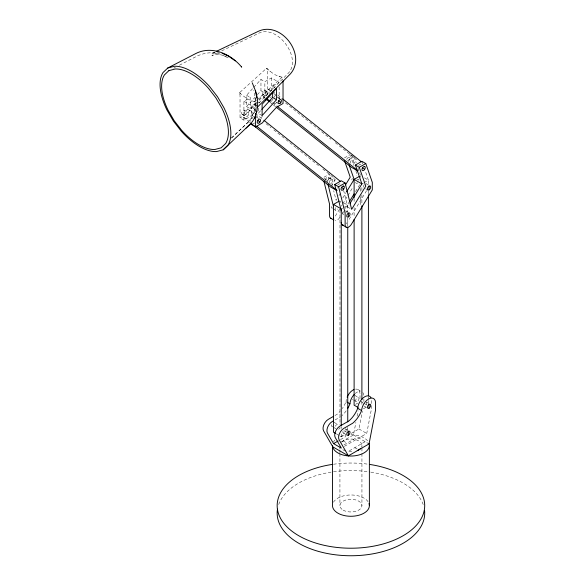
<?xml version="1.0" encoding="UTF-8"?>
<svg xmlns="http://www.w3.org/2000/svg" width="585" height="585" viewBox="0 0 585 585"><rect width="100%" height="100%" fill="white"/><g stroke="black" fill="none" stroke-linecap="round" stroke-linejoin="round"><path stroke-width="0.44" stroke-dasharray="2.92 2.19" d="M255.199 97.651L255.082 103.867L253.327 108.708L256.486 105.497M341.677 441.748L353.486 434.933L355.885 422.45M357.084 416.206L358.115 410.86M351.256 433.405L358.956 428.966L362.364 411.262M344.411 446.34L366.736 433.456L371.672 407.789L371.672 400.257A9.894 5.711 -60 0 0 371.563 399.321M231.514 138.001L248.545 121.841L251.828 117.358L255.309 107.128L255.396 98.514L253.656 90.485M255.842 110.419L250.439 116.364L243.923 120.13L240.033 117.885L240.033 95.296L239.448 92.788L266.614 68.226C271.009 72.284 276.054 76.35 282.167 77.169L282.694 79.406M255.586 111.508C257.356 108.057 252.939 102.777 256.391 100.408M252.384 116.144L252.837 114.909M254.431 110.507L254.841 109.38M256.808 104.554L254.958 109.636L256.245 108.342M337.026 198.827L336.09 200.377L333.699 190.71M338.912 195.734L340.331 193.408M339.98 202.622L340.916 201.072M342.803 197.979L346.101 192.56M339.512 209.218L335.79 215.339A5.243 3.027 -60 0 1 335.22 216.165M341.377 206.161L342.313 204.633M342.773 203.865L347.431 196.216M347.899 195.456L353.018 187.039M342.006 213.759L343.402 211.463M345.267 208.406L348.996 202.286M355.512 191.58L360.631 183.163M350.093 208.457L347.753 207.112L349.172 204.794M366.554 190.717L347.461 222.073A5.243 3.027 -60 0 1 346.247 223.638M249.685 122.338L242.585 116.671L247.579 108.949L254.585 112.985M264.932 98.192L263.513 97.059L268.508 89.329L271.623 91.128M253.546 116.247L250.365 121.161L242.585 116.671M271.294 101.549L273.568 98.039M274.021 97.337L275.835 94.529M331.066 186.279L335.607 179.259L337.157 180.158M353.355 164.56L356.075 160.349M256.442 102.229L250.439 108.832L246.548 106.587L246.548 95.296L253.151 88.028M253.751 87.37L260.961 79.443L264.851 81.695L271.367 77.929L279.147 82.419L272.625 86.185L272.625 89.659M246.548 106.587L254.958 97.344M257.356 94.704L260.961 90.741L260.961 79.443M258.848 99.589L264.851 92.986L264.851 81.695M256.756 102.894L246.548 114.119L240.033 117.885M259.155 100.254L260.961 98.273L267.477 94.507L267.477 71.918L266.606 68.189L270.336 71.531M262.109 115.574L258.219 113.329L261.224 110.024M261.224 117.556L262.424 116.232M259.016 102.938L288.091 73.439C303.008 58.288 276.486 22.435 257.349 33.959L220.837 51.268M231.528 137.958L248.545 121.841M257.071 99.794L282.167 77.169L278.994 76.533M327.541 180.772L326.701 181.262M243.923 120.13L243.923 101.307L250.439 97.541L250.439 108.832M243.923 101.307L251.696 105.797L258.219 102.031L259.777 102.931M269.919 97.585L271.367 96.752M274.08 104.174L276.976 102.499M253.151 123.786L254.599 122.945M344.426 157.913L350.225 154.564M347.592 160.575L353.391 157.233M332.39 185.445L329.567 174.023L323.044 177.789L326.935 180.034L332.009 177.101M361.896 183.895L363.343 183.054M364.067 182.637L368.411 180.129L365.15 170.718M341.238 208.933L342.686 208.092M343.41 207.675L347.753 205.167L347.753 212.45M334.92 415.533L337.143 414.246A19.437 11.217 -60 0 0 339.834 411.657M355.563 404.345L357.735 403.087M335.103 419.92L340.294 416.922M363.343 408.835L366.239 407.16M338.525 429.236L339.98 428.403L339.98 425.668M336.565 433.96L341.238 436.659L345.581 434.143M340.477 439.627L345.867 436.52M344.053 444.871L357.377 437.178M365.15 441.675L348.09 451.525A11.005 6.355 0 0 0 353.779 451.525M173.76 68.131L175.383 67.297M179.434 65.198L197.277 55.984C204.75 52.657 213.415 51.458 221.189 54.573M215.536 51.751L211.426 53.718L215.434 52.65M217.591 52.811L211.909 55.502L216.487 54.288L222.051 55.078L228.23 57.82L221.986 54.924M217.912 52.679L219.58 52.913M239.448 92.788C243.982 96.635 249.034 100.657 255.031 101.629M253.97 101.476L255.001 101.746M337.64 187.931L337.823 187.99A2.303 1.331 -60 0 1 337.545 187.865M272.625 86.185L274.965 87.531M272.398 91.582L275.513 93.373M265.371 90.624A2.303 1.331 -60 0 1 264.639 94.2A2.303 1.331 -60 0 1 262.643 93.044A2.303 1.331 -60 0 1 265.371 90.624L269.356 92.935M277.041 97.366L281.027 99.677M260.961 90.741L264.851 92.986M262.972 94.551L266.175 96.415M276.193 102.192L278.526 103.538M263.513 97.059L265.071 97.958M351 155.018L353.333 156.363M246.548 95.296L250.439 97.541M348.945 157.511L353.186 159.902M364.521 177.884L368.411 180.129L368.411 185.145M244.442 110.236A2.303 1.331 -60 0 1 243.711 113.812A2.303 1.331 -60 0 1 241.715 112.656A2.303 1.331 -60 0 1 244.442 110.236L248.428 112.554M256.113 116.978L259.323 118.843M368.638 185.123L366.305 183.778A2.303 1.331 -60 0 1 366.729 184.377M242.044 114.17L246.029 116.481M365.559 188.67L367.892 190.015M332.258 179.515L328.09 177.145L331.907 179.368M343.87 202.922L347.753 205.167M345.647 210.761L347.98 212.114M333.231 208.918L335.563 210.264A2.303 1.331 -60 0 0 337.867 208.933M357.801 389.442L360.133 390.787M354.634 395.292L358.525 397.537A2.303 1.331 -60 0 1 357.793 401.105A2.303 1.331 -60 0 1 355.797 399.957A2.303 1.331 -60 0 1 358.525 397.537M366.305 402.027L369.42 403.825M360.631 401.412L362.971 402.765M363.746 403.211L366.861 405.01M353.888 400.184L356.221 401.529M364.002 406.019L367.892 408.264M358.956 428.966L366.736 433.456M333.976 422.275L337.867 424.52M345.647 429.01L348.762 430.809M353.486 434.933L369.04 443.92M343.87 430.648L347.753 432.893M333.231 427.167L335.563 428.512A2.303 1.331 -60 0 1 336.09 425.141A2.303 1.331 -60 0 1 338.349 425.573M343.344 433.002L345.676 434.355M343.154 440.9L347.044 443.145M354.824 447.635L357.157 448.98M277.707 94.96L281.97 98.36M268.508 89.329L272.771 92.737M273.48 93.3L277.027 96.137M277.736 96.708L280.581 98.975M285.546 102.938L308.975 121.651M309.684 122.221L330.978 139.23M335.234 142.63L356.536 159.646M272.712 102.682L276.266 105.519M269.904 102.163L272.742 104.43M273.451 104.993L275.579 106.697M255.36 113.439L263.17 119.676M247.579 108.949L254.68 114.616M255.389 115.186L258.226 117.453M266.036 123.691L271.009 127.654M273.846 129.928L295.849 147.5M296.558 148.071L318.569 165.65M322.825 169.05L334.181 178.125M239.477 92.686L240.545 93.724M361.896 161.306L362.78 163.873M354.115 156.809L356.185 162.798M357.969 167.932L360.338 174.783M350.517 155.42L354.079 165.687M355.855 170.82L356.74 173.387L356.74 175.902M343.629 190.425L347.753 207.112M333.889 178.023L334.978 182.418M326.935 180.034L327.373 181.789M368.411 191.054L368.411 193.781M368.411 396.805L368.411 399.533M368.411 400.447L368.411 403.175M363.892 399.116L363.892 401.624M361.939 445.39L361.939 447.218M361.939 448.125L361.939 452.688M361.939 453.602L361.939 505.63M361.896 187.536L361.896 191.178M361.896 194.82L361.896 204.83M361.896 401.478L361.896 405.12M360.631 175.639L360.631 177.306M360.631 188.385L360.631 192.026M360.631 196.575L360.631 204.772M360.002 398.539L360.002 393.522A9.894 5.711 -60 0 0 355.592 389.105M354.115 198.52L354.115 202.161M354.115 207.624L354.115 216.728M347.753 217.92L347.753 226.117M347.753 427.423L347.753 430.158M341.238 426.633L341.238 428.461M341.238 433.924L341.238 436.659M339.98 209.781L339.98 424.754M339.929 446.304L339.929 449.039M339.929 449.953L339.929 452.688M339.929 453.602L339.929 505.63M279.147 87.019L279.147 98.733M271.367 77.929L271.367 90.894M258.219 108.115L258.219 113.329M251.696 105.797L251.696 119.603M266.475 95.808A2.303 1.331 -60 0 1 267.967 93.073A2.303 1.331 -60 0 1 269.714 93.615M332.828 426.151A2.303 1.331 -60 0 1 331.417 424.147M345.911 211.002A2.303 1.331 -60 0 1 345.911 212.889M343.68 214.863A2.303 1.331 -60 0 1 343.68 211.602M335.563 210.264A2.303 1.331 -60 0 1 335.563 207.602M332.828 207.902A2.303 1.331 -60 0 1 331.249 207.419A2.303 1.331 -60 0 1 332.009 204.86M345.311 428.907A2.303 1.331 -60 0 1 345.911 431.138A2.303 1.331 -60 0 1 343.68 433.112A2.303 1.331 -60 0 1 343.088 430.882M358.671 165.489A2.303 1.331 -60 0 1 361.194 164.677M337.742 185.101A2.303 1.331 -60 0 1 340.265 184.29M329.435 182.842A2.303 1.331 -60 0 1 331.198 179.463A2.303 1.331 -60 0 1 332.448 181.511A2.303 1.331 -60 0 1 329.764 183.376M325.494 180.136A2.303 1.331 -60 0 1 327.169 177.292A2.303 1.331 -60 0 1 328.748 178.366A2.303 1.331 -60 0 1 326.978 181.153M346.634 159.456A2.303 1.331 -60 0 1 348.653 157.489A2.303 1.331 -60 0 1 349.633 159.105A2.303 1.331 -60 0 1 347.907 161.54M351.856 179.975A2.303 1.331 -60 0 1 352.331 178.374M363.577 187.171A2.303 1.331 -60 0 1 364.338 184.619M356.952 179.712A2.303 1.331 -60 0 1 358.949 180.86M357.793 182.856A2.303 1.331 -60 0 1 355.746 182.227M339.68 217.583A5.243 3.027 -60 0 1 335.051 220.633M350.364 163.23A2.303 1.331 -60 0 1 351.702 160.107A2.303 1.331 -60 0 1 353.567 160.838A2.303 1.331 -60 0 1 351.797 163.785M366.568 402.268A2.303 1.331 -60 0 1 366.305 404.688A2.303 1.331 -60 0 1 364.338 406.122M353.062 399.35A2.303 1.331 -60 0 1 352.331 399.284M345.435 450.889A11.005 6.355 0 0 1 341.406 448.563M341.406 442.216A11.005 6.355 0 0 1 355.146 439.518A11.005 6.355 0 0 1 361.559 447.035M333.465 502.208A18.442 10.647 0 0 1 350.934 494.976A18.442 10.647 0 0 1 368.404 502.208M333.465 441.967A18.442 10.647 0 0 1 334.964 440.066M340.097 436.776A18.442 10.647 0 0 1 346.159 435.101M350.934 434.743A18.442 10.647 0 0 1 368.404 441.967M333.538 464.234A73.776 42.595 0 0 1 368.331 464.234M278.716 504.453A73.776 42.595 0 0 1 331.841 472.015M333.538 471.766A73.776 42.595 0 0 1 370.027 472.015M370.875 472.146A73.776 42.595 0 0 1 423.423 505.235M346.166 410.846A19.437 11.217 -60 0 1 341.947 415.694M362.81 392.593A9.894 5.711 -60 0 1 363.892 395.767M355.175 393.522A9.894 5.711 -60 0 1 360.272 391.321M346.042 401.581A9.894 5.711 -60 0 1 346.378 399.409M345.538 402.794A19.437 11.217 -60 0 1 342.276 408.593M247.601 116.057A2.303 1.331 -60 0 0 248.333 112.488A2.303 1.331 -60 0 0 245.605 114.901A2.303 1.331 -60 0 0 247.601 116.057M343.154 510.12A11.005 6.355 0 0 0 361.559 507.268A11.005 6.355 0 0 0 348.09 499.488A11.005 6.355 0 0 0 343.154 510.12"/><path stroke-width="0.88" d="M252.274 121.812C258.453 112.854 258.87 101.168 255.579 91.063L252.237 82.785M254.278 118.265L254.731 117.029M256.471 112.218L256.881 111.091M345.508 184.897L350.225 177.153L344.594 160.897M346.576 191.785L354.115 179.398L359.183 176.473M349.457 201.525L354.115 193.876M350.115 203.244L361.896 183.895L355.373 165.065L361.896 161.306L365.786 163.551L372.301 182.374L372.301 189.906L351.351 224.326A5.243 3.027 -60 0 1 347.344 227.411A5.243 3.027 -60 0 1 345.128 224.772L345.128 213.123L338.605 186.769L334.715 184.524L341.238 180.758L345.128 183.003L351.643 209.357L365.786 186.14L359.263 167.317L355.373 165.065M261.824 109.366L272.625 97.476L272.625 92.269M276.515 99.728L262.109 115.574L262.109 104.276L276.515 88.43L276.515 99.728L272.625 97.476M256.888 107.691L290.343 73.937C307.293 54.778 280.464 19.81 257.48 31.722L216.362 51.356M241.532 66.968L241.693 67.136C231.024 54.047 211.836 45.228 195.668 53.601L167.771 68.006L163.003 72.562A48.635 24.665 54.6 0 0 166.996 110.104L173.416 121.11L181.335 131.281A50.259 25.491 54.6 0 0 216.508 151.588L223.163 149.833L250.439 123.954L246.102 128.1M223.163 149.833L227.923 145.277A48.635 24.665 54.6 0 0 223.931 107.735L217.51 96.73L209.591 86.558A50.259 25.491 54.6 0 0 174.418 66.251L167.771 68.006M265.575 100.101L267.023 99.26M251.696 122.111L251.696 124.62L255.586 126.865L262.109 123.099L276.515 107.252L283.038 103.487L283.038 80.898M359.263 167.317L365.786 163.551M338.605 186.769L345.128 183.003M335.79 433.514L333.457 432.161L333.457 204.443L339.249 201.094M333.435 416.388L328.251 419.386A7.4 4.27 -60 0 0 323.571 430.823L332.828 446.86L348.389 455.847L369.04 443.92L375.563 410.034L375.563 402.502A9.894 5.711 -60 0 0 368.587 399.007A9.894 5.711 -60 0 0 361.603 410.568A19.437 11.217 -60 0 1 352.704 423.233L343.805 428.366A7.4 4.27 -60 0 0 339.132 439.81L348.389 455.847M333.618 420.776L332.141 421.631A7.4 4.27 -60 0 0 327.461 433.075L333.552 443.627L341.333 448.117L335.242 437.565A7.4 4.27 -60 0 1 339.914 426.121L348.814 420.988A19.437 11.217 -60 0 0 357.713 408.323A9.894 5.711 -60 0 1 363.387 397.654A9.894 5.711 -60 0 1 371.014 397.72M333.552 443.627L338.174 440.958M364.426 166.469L364.762 166.571A2.303 1.331 -60 0 1 364.031 170.147A2.303 1.331 -60 0 1 362.035 168.992A2.303 1.331 -60 0 1 364.762 166.571M343.497 186.081L343.834 186.184A2.303 1.331 -60 0 1 343.102 189.759A2.303 1.331 -60 0 1 341.106 188.604A2.303 1.331 -60 0 1 343.834 186.184M222.088 53.272L228.581 56.145L235.265 60.877M266.628 98.85L270.519 101.103M357.764 170.959L351.534 167.368L276.295 107.267M349.077 164.853L354.115 179.398L361.896 183.895M336.836 190.571L330.605 186.981L250.395 122.909M333.457 204.443L341.238 208.933L341.238 425.726M330.62 218.168L333.728 219.96M342.291 224.903L346.181 227.148M358.005 407.423L354.115 405.178L354.115 219.455M346.817 402.034L349.932 403.825A19.437 11.217 -60 0 1 347.607 408.601M357.713 408.323L361.603 410.568M282.679 98.931L361.471 161.869M278.731 100.766L280.829 102.441M362.561 167.734L364.66 169.409M276.976 106.082L357.896 170.725M266.358 99.326L269.195 101.593M263.879 120.239L340.543 181.482M257.802 120.386L259.901 122.053M341.633 187.346L343.731 189.021M256.756 126.265L336.967 190.337M334.715 184.524L341.238 210.878M328.024 184.421L333.457 206.388M323.914 181.299L329.567 204.143L329.567 215.785A5.243 3.027 -60 0 0 331.161 218.38M255.309 90.485L256.925 98.017M369.376 445.39L369.376 505.63M369.04 186.14L369.04 189.906M369.04 404.389L369.04 408.154M368.411 194.695L368.411 395.891M361.896 205.744L361.896 399.657M354.115 179.398L354.115 197.606M348.389 213.123L348.389 216.889M348.389 431.372L348.389 435.138M347.753 227.031L347.753 421.96M255.586 113.314L255.586 126.865M343.461 225.166A5.243 3.027 -60 0 1 341.238 222.519M333.728 219.485A5.243 3.027 -60 0 1 333.457 218.03M360.462 448.563A11.005 6.355 0 0 1 357.245 450.596M369.025 503.546A18.442 10.647 0 0 1 352.748 516.226A18.442 10.647 0 0 1 332.492 505.63L332.492 445.39A18.442 10.647 0 0 0 352.748 455.986A18.442 10.647 0 0 0 369.025 443.306M370.027 464.483A73.776 42.595 0 0 1 411.365 530.054A73.776 42.595 0 0 1 290.504 530.054A73.776 42.595 0 0 1 331.841 464.483M424.593 510.771A73.776 42.595 0 0 1 349.552 555.743A73.776 42.595 0 0 1 277.48 509.177M349.932 403.825A9.894 5.711 -60 0 1 354.349 394.312M347.132 397.149A9.894 5.711 -60 0 1 353.896 389.581M168.889 70.646L164.4 74.939A45.879 23.268 54.6 0 0 168.166 110.36L174.22 120.737L181.686 130.338A47.407 24.044 54.6 0 0 214.87 149.489L221.145 147.829L225.634 143.537A45.879 23.268 54.6 0 0 221.869 108.115L215.814 97.739L208.34 88.145A47.407 24.044 54.6 0 0 175.164 68.986L168.889 70.646M280.2 103.179A2.303 1.331 -60 0 0 280.932 99.611A2.303 1.331 -60 0 0 278.204 102.031A2.303 1.331 -60 0 0 280.2 103.179M259.272 122.791A2.303 1.331 -60 0 0 260.003 119.223A2.303 1.331 -60 0 0 257.276 121.643A2.303 1.331 -60 0 0 259.272 122.791M348.806 216.582A2.303 1.331 -60 0 0 349.537 213.013A2.303 1.331 -60 0 0 346.81 215.426A2.303 1.331 -60 0 0 348.806 216.582M348.806 434.83A2.303 1.331 -60 0 0 349.537 431.255A2.303 1.331 -60 0 0 346.81 433.675A2.303 1.331 -60 0 0 348.806 434.83M369.464 189.598A2.303 1.331 -60 0 0 370.195 186.023A2.303 1.331 -60 0 0 367.468 188.443A2.303 1.331 -60 0 0 369.464 189.598M369.464 407.847A2.303 1.331 -60 0 0 370.195 404.272A2.303 1.331 -60 0 0 367.468 406.692A2.303 1.331 -60 0 0 369.464 407.847"/></g></svg>
